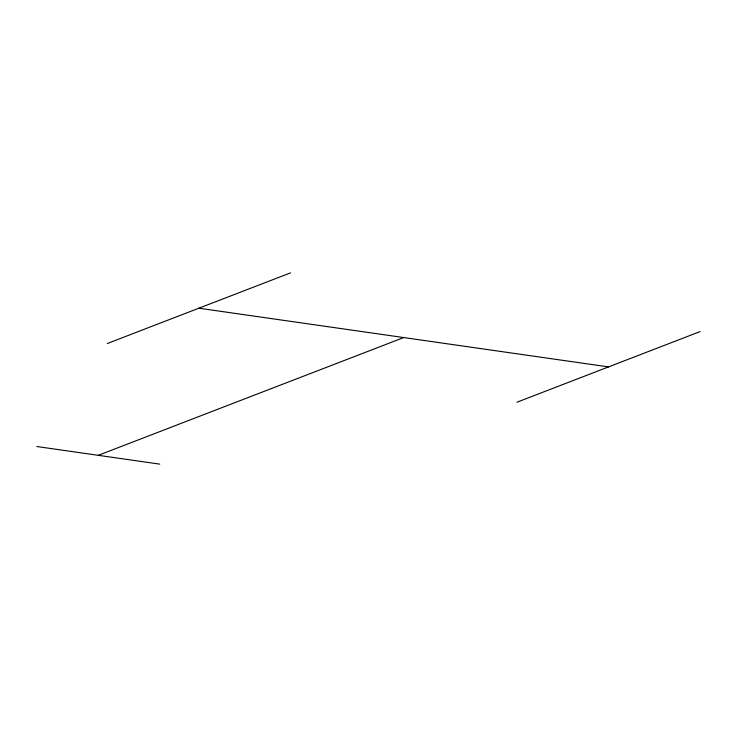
<?xml version="1.0" encoding="UTF-8"?>
<svg xmlns="http://www.w3.org/2000/svg" width="737" height="737" viewBox="0 0 737 737"><rect width="100%" height="100%" fill="white"/><g stroke="black" fill="none" stroke-linecap="round" stroke-linejoin="round"><path stroke-width="1.11" d="M107.261 343.534L290.516 272.874M98.297 455.319L403.71 337.555M516.904 402.236L700.15 331.567M198.889 308.204L608.522 366.906M36.85 446.521L159.745 464.126"/></g></svg>
